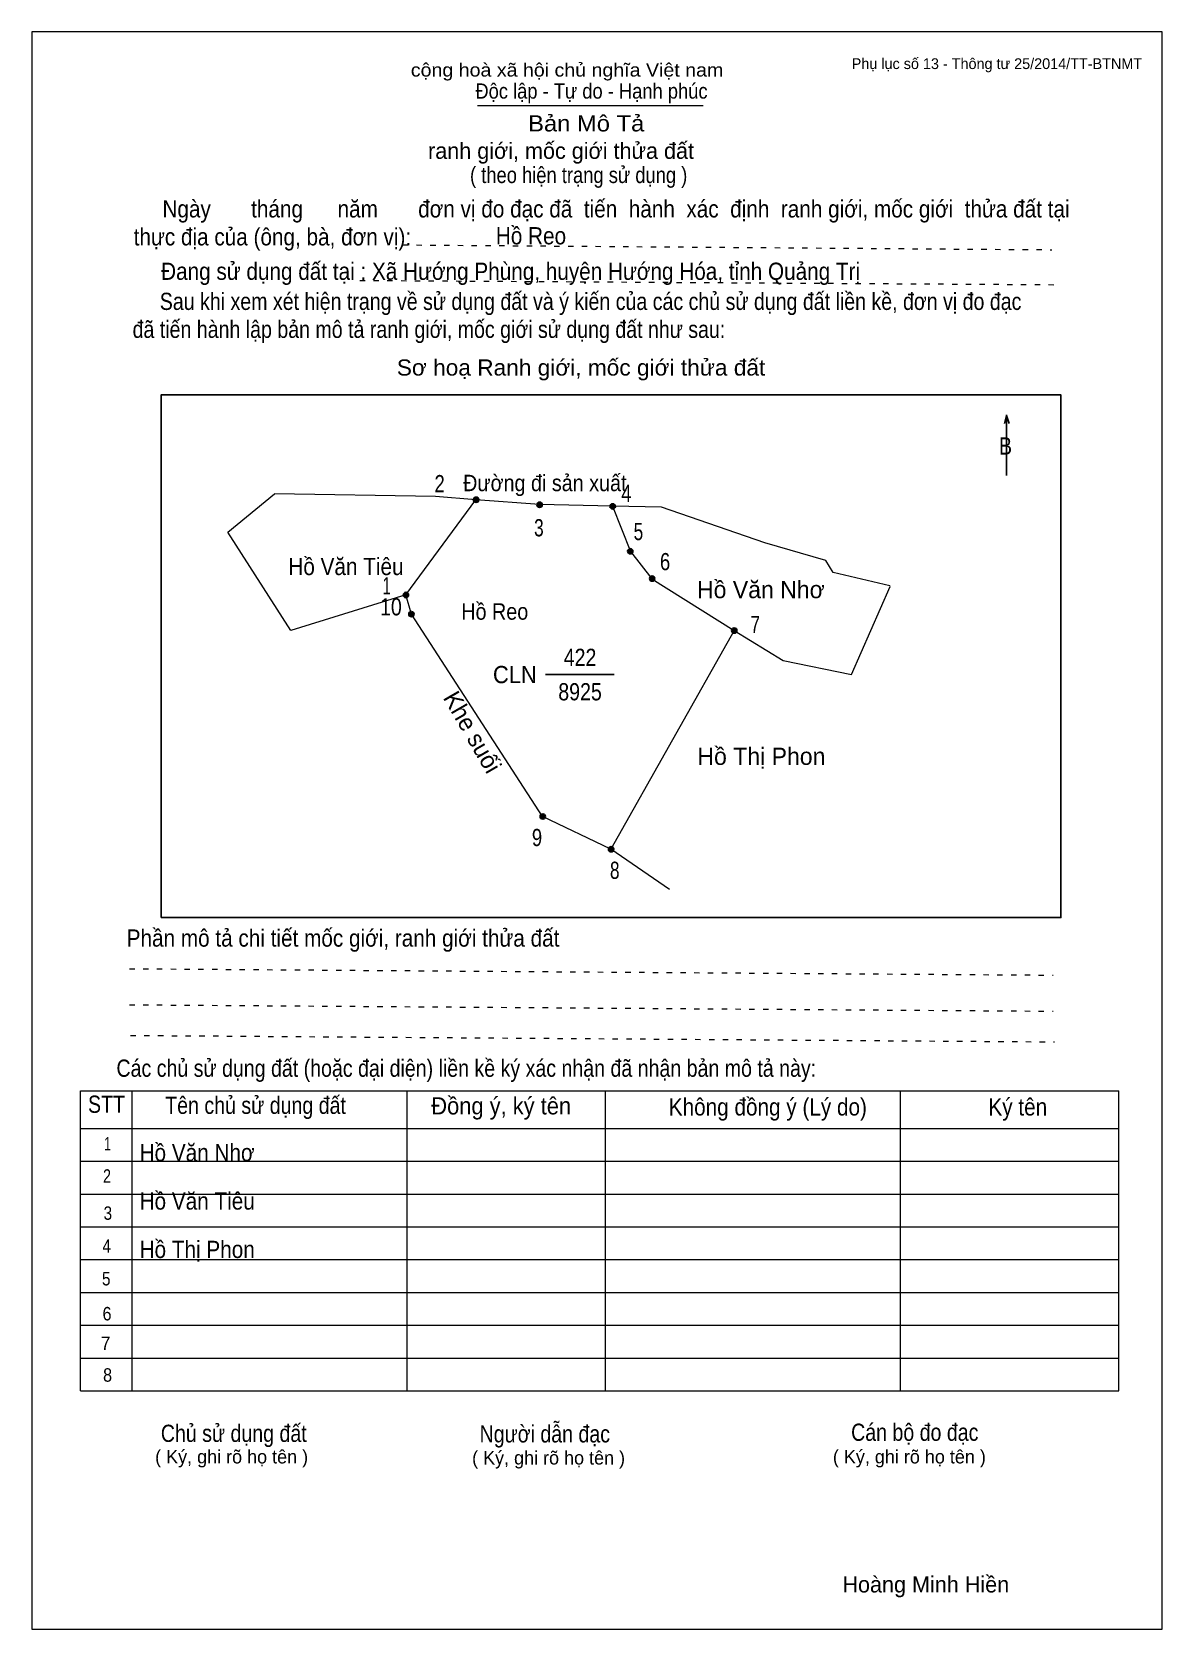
# Model space of a CAD drawing. Header units: centimetres. Extents: x 0 to 21, y 0 to 29.7.
import ezdxf
from ezdxf.enums import TextEntityAlignment as Align

# ---------------------------------------------------------------- set-up
doc = ezdxf.new("R2010")
doc.units = ezdxf.units.CM
doc.header["$LTSCALE"] = 0.13
doc.linetypes.add('DOTTED', pattern=[1.5, 0.3, -1.2])
for name, color, linetype, lineweight in [('1', 7, 'Continuous', 13), ('32', 7, 'Continuous', 25), ('33', 7, 'Continuous', 25), ('61', 7, 'Continuous', 13), ('62', 7, 'Continuous', 13)]:
    doc.layers.add(name, color=color, linetype=linetype, lineweight=lineweight)
for name, color, linetype in [('34', 7, 'Continuous'), ('45', 7, 'Continuous'), ('63', 7, 'Continuous')]:
    doc.layers.add(name, color=color, linetype=linetype)

msp = doc.modelspace()

# ---------------------------------------------------------------- hatches: boundary and pattern name
at = {"layer": '32'}
for points in [[(8.3033, 21.0003, 1), (8.2033, 21.0003, 1)], [(9.4841, 20.9072, 1), (9.3841, 20.9072, 1)], [(10.8412, 20.8772, 1), (10.7412, 20.8772, 1)], [(11.1687, 20.0428, 1), (11.0687, 20.0428, 1)], [(11.5755, 19.5343, 1), (11.4755, 19.5343, 1)], [(6.9991, 19.2292, 1), (6.8991, 19.2292, 1)], [(7.1008, 18.8732, 1), (7.0008, 18.8732, 1)], [(13.1009, 18.5682, 1), (13.0009, 18.5682, 1)], [(9.5415, 15.1104, 1), (9.4415, 15.1104, 1)], [(10.8127, 14.5003, 1), (10.7127, 14.5003, 1)]]:
    msp.add_hatch(color=256, dxfattribs=at).paths.add_polyline_path(points)

# ---------------------------------------------------------------- linework, layer by layer
at = {"layer": '1'}
msp.add_lwpolyline([(21, 0), (21, 29.7), (0, 29.7), (0, 0)], close=True, dxfattribs=at)
at = {"layer": '32'}
for centre in [(8.2533, 21.0003), (9.4341, 20.9072), (10.7912, 20.8772), (11.1187, 20.0428), (11.5255, 19.5343), (6.9491, 19.2292), (7.0508, 18.8732), (13.0509, 18.5682), (9.4915, 15.1104), (10.7627, 14.5003)]:
    msp.add_circle(centre, 0.05, dxfattribs=at)
at = {"layer": '33'}
msp.add_line((9.54, 17.75), (10.82, 17.75), dxfattribs=at)
at = {"layer": '61'}
for p, q in [((6.95, 19.23), (8.25, 21)), ((11.85, 13.75), (10.76, 14.5))]:
    msp.add_line(p, q, dxfattribs=at)
for points in [[(6.95, 19.23), (4.81, 18.57), (3.64, 20.4), (4.51, 21.11)], [(8.25, 21), (7.5, 21.06), (4.51, 21.11)], [(10.79, 20.88), (9.43, 20.91), (8.25, 21)], [(10.79, 20.88), (11.12, 20.04), (11.52, 19.53), (13.05, 18.57), (10.76, 14.5)], [(15.95, 19.39), (15.94, 19.4), (14.89, 19.65), (14.75, 19.87), (13.62, 20.2), (11.7, 20.86), (10.79, 20.88)], [(13.05, 18.57), (13.96, 18.01), (15.23, 17.75), (15.95, 19.39)], [(10.76, 14.5), (9.49, 15.11), (7.05, 18.87), (6.95, 19.23)]]:
    msp.add_lwpolyline(points, dxfattribs=at)
at = {"layer": '62'}
for p, q in [((8.28, 28.33), (12.47, 28.33)), ((0.9, 10.01), (20.2, 10.01)), ((0.9, 4.43), (0.9, 10.01)), ((1.86, 4.43), (1.86, 10.01)), ((6.97, 4.43), (6.97, 9.99)), ((10.66, 4.43), (10.66, 9.99)), ((16.14, 4.43), (16.14, 10.01)), ((20.2, 4.43), (20.2, 10.01)), ((0.9, 9.31), (20.2, 9.31)), ((0.9, 8.7), (20.2, 8.7)), ((0.9, 8.09), (20.2, 8.09)), ((0.9, 7.48), (20.2, 7.48)), ((0.9, 6.87), (20.2, 6.87)), ((0.9, 6.26), (20.2, 6.26)), ((0.9, 5.65), (20.2, 5.65)), ((0.9, 5.04), (20.2, 5.04)), ((0.9, 4.43), (20.2, 4.43))]:
    msp.add_line(p, q, dxfattribs=at)
at = {"layer": '62', "linetype": 'DOTTED'}
for p, q in [((6.89, 25.74), (18.95, 25.65)), ((6.09, 25.08), (19.04, 25)), ((1.81, 12.28), (18.98, 12.16)), ((1.81, 11.61), (18.98, 11.49)), ((1.83, 11.04), (19, 10.92))]:
    msp.add_line(p, q, dxfattribs=at)
at = {"layer": '62', "lineweight": 25}
for p, q in [((18.11, 22.58), (18.11, 21.45)), ((18.11, 22.57), (18.07, 22.42)), ((18.11, 22.57), (18.16, 22.42))]:
    msp.add_line(p, q, dxfattribs=at)
msp.add_lwpolyline([(2.4, 13.23), (19.12, 13.23), (19.12, 22.95), (2.4, 22.95)], close=True, dxfattribs=at)

# ---------------------------------------------------------------- texts
at = {"layer": '32'}
for s, width, p in [('2', 0.8, (7.575, 21.14)), ('4', 0.8, (11.045, 20.96)), ('3', 0.75, (9.42, 20.32)), ('5', 0.75, (11.27, 20.25)), ('6', 0.8, (11.765, 19.69)), ('1', 0.65, (6.59, 19.24)), ('10', 0.85, (6.67, 18.85)), ('7', 0.75, (13.44, 18.52)), ('9', 0.8, (9.385, 14.56)), ('8', 0.75, (10.83, 13.95))]:
    msp.add_text(s, height=0.32, dxfattribs=dict(at, width=width)).set_placement(p, align=Align.CENTER)
at = {"layer": '33'}
for s, width, p in [('Hồ Văn Tiêu', 0.9, (5.835, 19.6)), ('422', 0.85, (10.185, 17.91)), ('8925', 0.85, (10.185, 17.27))]:
    msp.add_text(s, height=0.32, dxfattribs=dict(at, width=width)).set_placement(p, align=Align.CENTER)
for s, p in [('Hồ Văn Nhơ', (13.545, 19.17)), ('Hồ Thị Phon', (13.555, 16.07))]:
    msp.add_text(s, height=0.32, dxfattribs=at).set_placement(p, align=Align.CENTER)
at = {"layer": '33', "width": 0.95}
msp.add_text('CLN', height=0.32, dxfattribs=at).set_placement((9.38, 17.59), align=Align.RIGHT)
at = {"layer": '33'}
msp.add_text('Khe suối', height=0.3197, rotation=300, dxfattribs=at).set_placement((8.0457, 16.5999), align=Align.CENTER)
at = {"layer": '34', "width": 0.9}
for s, p in [('Hồ Reo', (8.62, 25.75)), ('Hồ Văn Nhơ', (2, 8.7)), ('Hồ Văn Tiêu', (2, 7.8)), ('Hồ Thị Phon', (2, 6.9))]:
    msp.add_text(s, height=0.32, dxfattribs=at).set_placement(p)
at = {"layer": '45', "width": 0.9}
for s, p in [('Đường đi sản xuất', (9.53, 21.16)), ('Hồ Reo', (8.6, 18.77))]:
    msp.add_text(s, height=0.305, dxfattribs=at).set_placement(p, align=Align.CENTER)
at = {"layer": '62'}
for s, height, width, p in [('cộng hoà xã hội chủ nghĩa Việt nam', 0.2474, 1.1, (7.04, 28.87)), ('Độc lập - Tự do - Hạnh phúc', 0.2828, 0.9, (8.24, 28.46)), ('Bản Mô Tả', 0.3, 1.1, (9.22, 27.85)), ('( theo hiện trạng sử dụng )', 0.3, 0.85, (8.14, 26.89)), ('     Ngày       tháng      năm       đơn vị đo đạc đã  tiến  hành  xác  định  ranh giới, mốc giới  thửa đất tại ', 0.32, 0.9, (1.89, 26.25)), ('thực địa của (ông, bà, đơn vị): ', 0.32, 0.9, (1.89, 25.73)), ('Đang sử dụng đất tại : Xã Hướng Phùng, huyện Hướng Hóa, tỉnh Quảng Trị', 0.32, 0.9, (2.4, 25.09)), ('     Sau khi xem xét hiện trạng về sử dụng đất và ý kiến của các chủ sử dụng đất liền kề, đơn vị đo đạc ', 0.32, 0.85, (1.87, 24.53)), ('đã tiến hành lập bản mô tả ranh giới, mốc giới sử dụng đất như sau:', 0.32, 0.85, (1.87, 24.01)), ('Sơ hoạ Ranh giới, mốc giới thửa đất', 0.3, 1.05, (6.78, 23.31)), ('B', 0.32, 0.85, (17.97, 21.84)), ('Phần mô tả chi tiết mốc giới, ranh giới thửa đất ', 0.32, 0.9, (1.76, 12.69)), ('Các chủ sử dụng đất (hoặc đại diện) liền kề ký xác nhận đã nhận bản mô tả này:', 0.32, 0.85, (1.57, 10.27))]:
    msp.add_text(s, height=height, dxfattribs=dict(at, width=width)).set_placement(p)
msp.add_text('ranh giới, mốc giới thửa đất', height=0.3, dxfattribs=at).set_placement((7.36, 27.34))
for s, height, width, p in [('STT', 0.32, 0.85, (1.385, 9.6)), ('Tên chủ sử dụng đất', 0.32, 0.85, (4.155, 9.58)), ('Đồng ý, ký tên', 0.32, 0.95, (8.72, 9.57)), ('Không đồng ý (Lý do)', 0.32, 0.9, (13.675, 9.55)), ('Ký tên', 0.32, 0.9, (18.32, 9.55)), ('1', 0.25, 0.7, (1.405, 8.9)), ('2', 0.25, 0.8, (1.395, 8.3)), ('3', 0.25, 0.85, (1.41, 7.61)), ('4', 0.25, 0.85, (1.39, 7)), ('5', 0.25, 0.85, (1.38, 6.39)), ('6', 0.25, 0.9, (1.395, 5.74)), ('7', 0.25, 0.95, (1.37, 5.19)), ('8', 0.25, 0.9, (1.405, 4.6)), ('Người dẫn đạc', 0.32, 0.85, (9.53, 3.47)), ('Chủ sử dụng đất', 0.32, 0.85, (3.75, 3.48)), ('Cán bộ đo đạc', 0.32, 0.85, (16.405, 3.5))]:
    msp.add_text(s, height=height, dxfattribs=dict(at, width=width)).set_placement(p, align=Align.CENTER)
for p in [(3.71, 3.08), (9.6, 3.06), (16.305, 3.08)]:
    msp.add_text('( Ký, ghi rõ họ tên )', height=0.25, dxfattribs=at).set_placement(p, align=Align.CENTER)
at = {"layer": '63'}
msp.add_text('Phụ lục số 13 - Thông tư 25/2014/TT-BTNMT', height=0.2, dxfattribs=at).set_placement((20.63, 29.01), align=Align.RIGHT)
msp.add_text('Hoàng Minh Hiền', height=0.3, dxfattribs=at).set_placement((16.61, 0.68), align=Align.CENTER)

doc.saveas('drawing.dxf')
